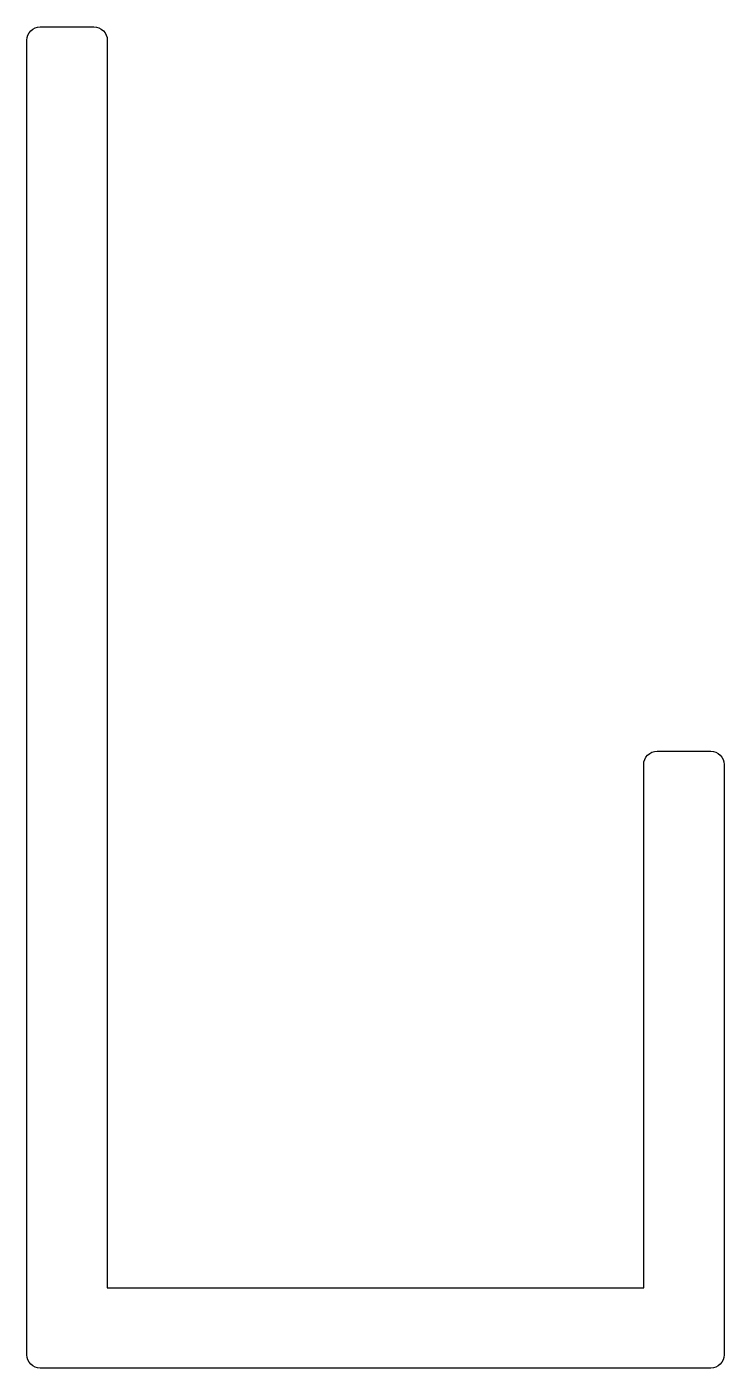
# Model space of a CAD drawing. Extents: x 662 to 675, y 624.2 to 649.2.
import ezdxf

# ---------------------------------------------------------------- set-up
doc = ezdxf.new("R2010")
doc.units = 0
doc.layers.get('0').update_dxf_attribs({"linetype": 'CONTINUOUS'})

msp = doc.modelspace()

# ---------------------------------------------------------------- linework, layer by layer
msp.add_lwpolyline([(674.728, 624.22), (662.228, 624.22, -0.414214), (661.978, 624.47), (661.978, 648.97, -0.414214), (662.228, 649.22), (663.228, 649.22, -0.414214), (663.478, 648.97), (663.478, 625.72), (673.478, 625.72), (673.478, 635.47, -0.414214), (673.728, 635.72), (674.728, 635.72, -0.414214), (674.978, 635.47), (674.978, 624.47, -0.414214)], format="xyb", close=True)

doc.saveas('drawing.dxf')
